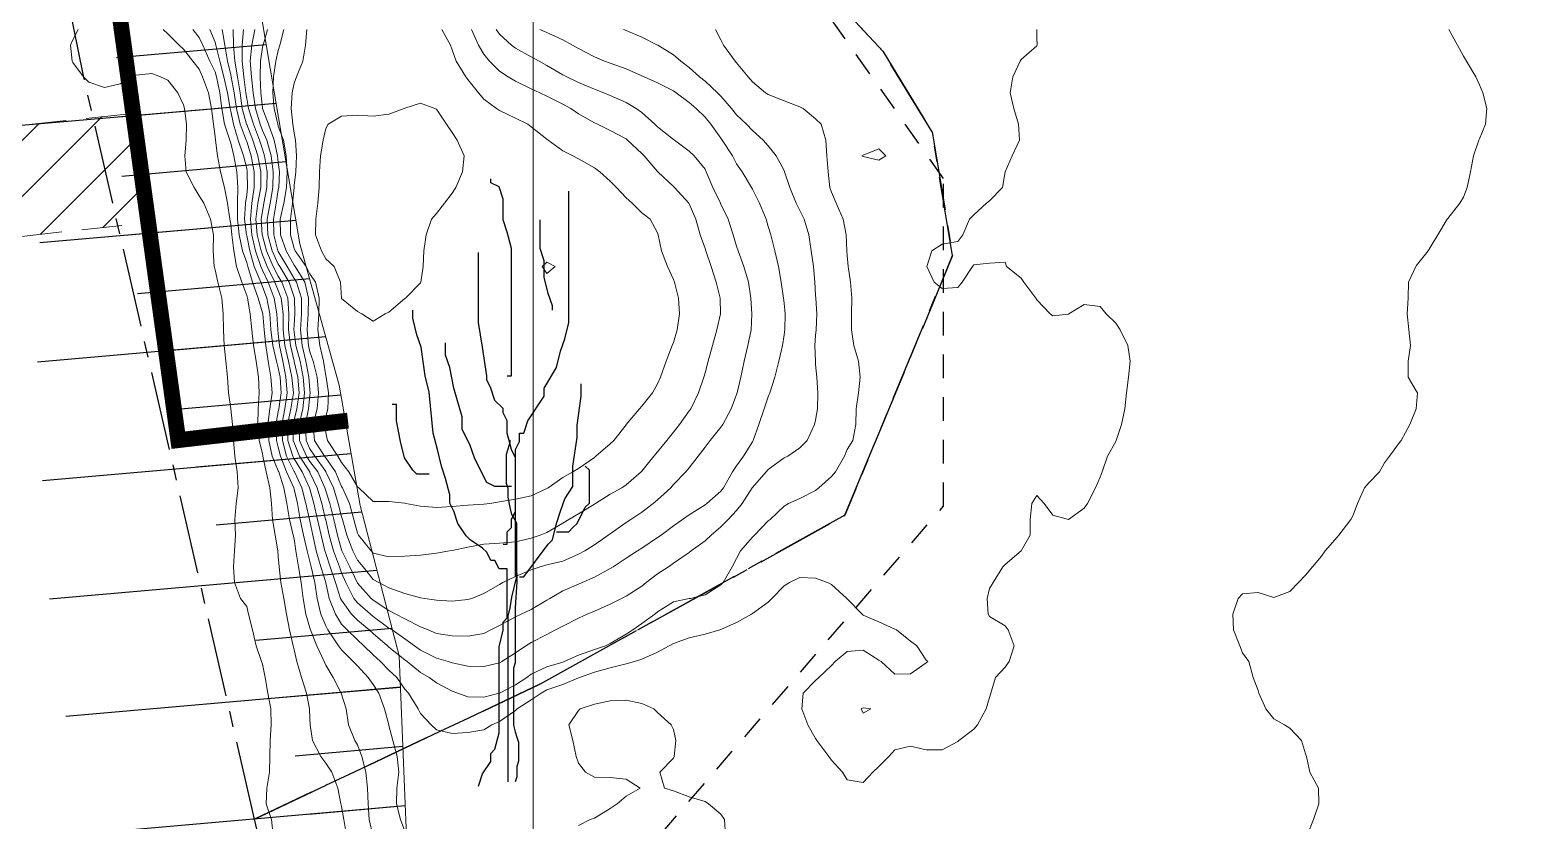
# Model space of a CAD drawing. Header units: centimetres. Extents: x 0 to 642158, y -847 to 649707.
# Drawn here: x 617150.9 to 617198.47, y 621018.21 to 621043.23 of the extents above; entities that cross this region are included whole.
import ezdxf

# ---------------------------------------------------------------- set-up
doc = ezdxf.new("R2010")
doc.units = ezdxf.units.CM
doc.header["$MEASUREMENT"] = 0
for name, pattern in [('CACHE', [9.525, 6.35, -3.175]), ('CENTERX2', [4, 2.5, -0.5, 0.5, -0.5]), ('JIS_02_0.7', [1.35, 0.75, -0.6])]:
    doc.linetypes.add(name, pattern=pattern)
for name, color, linetype, lineweight in [('MEV_environnement_V', 7, 'Continuous', 20), ('MEV_grille', 254, 'Continuous', 9), ('MEV_schema paysager_V', 7, 'Continuous', 20), ('MEV_vegetal_V', 7, 'Continuous', 25), ('WAL_parcellaire agricole', 7, 'JIS_02_0.7', 25), ('WAL_topographie 0.5', 253, 'Continuous', 20)]:
    doc.layers.add(name, color=color, linetype=linetype, lineweight=lineweight)
doc.layers.add('MEV_schema paysager_Ha', color=7, linetype='Continuous', lineweight=25, transparency=0.13)
doc.layers.add('SPW_parcellaire cadastral', color=7, linetype='CENTERX2', lineweight=25, true_color=0xff0542)
picture_1 = doc.add_image_def('image2.png', size_in_pixel=(6614, 11023))

# ---------------------------------------------------------------- blocks, each defined once
blk = doc.blocks.new('legende vegetal')
at = {"layer": 'MEV_vegetal_V'}
for points in [[(617165.894, 621032.101), (617166.024, 621032.101), (617166.024, 621036.127), (617165.894, 621036.646), (617165.764, 621037.036), (617165.764, 621037.686), (617165.634, 621038.075), (617165.374, 621038.205), (617165.374, 621038.335)], [(617165.764, 621026.776), (617165.894, 621026.776), (617165.894, 621027.165), (617166.024, 621027.295), (617166.024, 621027.555), (617166.154, 621027.815), (617166.154, 621029.763), (617166.284, 621030.022), (617166.284, 621030.282), (617166.414, 621030.282), (617166.544, 621030.672), (617167.063, 621031.451), (617167.063, 621031.711), (617167.453, 621032.36), (617167.583, 621032.88), (617167.713, 621033.27), (617167.843, 621033.789), (617167.843, 621037.945)], [(617167.323, 621034.179), (617167.323, 621034.308), (617167.193, 621034.698), (617167.063, 621035.218), (617167.063, 621035.738), (617166.934, 621036.127), (617166.934, 621037.036)], [(617166.154, 621025.736), (617166.154, 621029.503), (617166.024, 621029.763), (617165.894, 621030.282), (617165.894, 621030.672), (617165.764, 621030.932), (617165.764, 621031.062), (617165.504, 621031.321), (617165.374, 621031.711), (617165.244, 621031.971), (617165.244, 621032.101), (617165.115, 621033.01), (617164.985, 621033.789), (617164.985, 621035.997)], [(617164.985, 621019.112), (617165.115, 621019.502), (617165.374, 621019.892), (617165.374, 621020.152), (617165.504, 621020.281), (617165.634, 621020.801), (617165.634, 621023.528), (617165.764, 621024.048), (617165.764, 621024.308), (617165.894, 621024.438), (617165.894, 621025.996), (617165.634, 621025.996), (617165.504, 621026.256), (617165.374, 621026.256), (617165.244, 621026.516), (617165.115, 621026.646), (617164.725, 621026.905), (617164.595, 621027.035), (617164.335, 621027.425), (617164.205, 621027.815), (617164.075, 621028.074), (617164.075, 621028.334), (617163.945, 621028.853), (617163.815, 621029.243), (617163.685, 621029.763), (617163.555, 621030.282), (617163.425, 621031.581), (617163.295, 621032.101), (617163.166, 621033.01), (617163.035, 621033.4), (617162.906, 621033.919), (617162.906, 621034.179)], [(617166.024, 621028.594), (617165.504, 621028.594), (617165.244, 621028.724), (617165.115, 621028.983), (617164.854, 621029.503), (617164.725, 621029.893), (617164.465, 621030.412), (617164.465, 621030.802), (617164.205, 621031.711), (617164.075, 621032.36), (617163.945, 621032.75), (617163.945, 621033.14)], [(617166.284, 621025.736), (617166.414, 621025.736), (617167.193, 621026.776), (617167.323, 621026.905), (617167.453, 621027.425), (617167.583, 621027.815), (617167.713, 621028.204), (617167.973, 621028.594), (617167.973, 621029.243), (617168.103, 621030.152), (617168.103, 621030.542), (617168.233, 621031.451), (617168.233, 621031.841)], [(617163.425, 621028.983), (617163.035, 621028.983), (617162.906, 621029.114), (617162.646, 621029.503), (617162.516, 621030.022), (617162.386, 621030.672), (617162.386, 621031.191), (617162.256, 621031.191)], [(617165.928, 621019.248), (617165.928, 621024.489), (617165.982, 621024.762), (617166.037, 621025.09), (617166.201, 621025.745), (617166.201, 621027.437), (617166.037, 621027.71), (617165.982, 621027.929), (617165.928, 621028.257), (617165.928, 621028.529), (617165.873, 621028.693), (617165.873, 621029.621), (617165.928, 621029.785), (617165.982, 621030.003), (617165.982, 621030.058)], [(617167.453, 621027.165), (617167.843, 621027.165), (617167.973, 621027.295), (617168.103, 621027.425), (617168.363, 621027.945), (617168.492, 621028.074), (617168.492, 621029.114), (617168.363, 621029.243)], [(617166.201, 621025.854), (617166.201, 621025.581), (617166.147, 621024.762), (617166.147, 621023.015), (617166.092, 621022.851), (617166.092, 621021.049), (617166.147, 621020.831), (617166.201, 621020.667), (617166.255, 621020.504), (617166.255, 621019.903), (617166.201, 621019.739), (617166.201, 621019.411), (617166.147, 621019.248)]]:
    blk.add_lwpolyline(points, dxfattribs=at)
blk = doc.blocks.new('*U112')
at = {"layer": 'MEV_grille', "transparency": 33554687}
blk.add_lwpolyline([(0, 1825.476), (0, -1825.476)], dxfattribs=at)
blk = doc.blocks.new('*U113')
at = {"layer": 'MEV_grille', "color": 0, "linetype": 'ByBlock', "lineweight": -2, "transparency": 16777216}
blk.add_blockref('*U112', (1800, 0), dxfattribs=at)

msp = doc.modelspace()

# ---------------------------------------------------------------- hatches: boundary and pattern name
at = {"layer": 'MEV_schema paysager_Ha', "transparency": 33554687}
h = msp.add_hatch(dxfattribs=at)
h.set_pattern_fill('ANSI31', color=60, scale=30, angle=320)
h.paths.add_polyline_path([(617169.617, 620973.194), (617165.143, 620997.552), (617163.049, 621011.729), (617162.573, 621023.432), (617161.336, 621028.189), (617160.67, 621031.995), (617159.432, 621036.467), (617156.475, 621053.969), (617156.906, 621060.001), (617157.984, 621066.14), (617158.414, 621069.802), (617158.199, 621075.295), (617157.014, 621080.142), (617155.505, 621084.988), (617154.751, 621088.973), (617151.842, 621094.789), (617149.148, 621099.205), (617146.994, 621101.252), (617145.377, 621102.544), (617143.546, 621103.621), (617141.391, 621107.391), (617140.307, 621121.334), (617138.581, 621134.515), (617137.596, 621148.681), (617137.947, 621158.301), (617138.342, 621166.601), (617137.255, 621176.482), (617136.069, 621187.153), (617134.618, 621206.801), (617133.841, 621215.056), (617132.235, 621238.569), (617131.105, 621276.162), (617130.662, 621320.72), (617129.383, 621365.826), (617128.171, 621391.821), (617126.408, 621441.701), (617124.527, 621449.888), (617124.527, 621453.399), (617124.884, 621455.482), (617126.075, 621456.85), (617127.265, 621458.873), (617127.265, 621461.254), (617125.649, 621473.672), (617125.524, 621482.896), (617125.025, 621497.979), (617124.776, 621519.544), (617124.92, 621540.094), (617125.983, 621565.584), (617126.337, 621580.453), (617126.163, 621598.374), (617127.186, 621608.874), (617130.532, 621615.192), (617131.834, 621617.887), (617134.298, 621627.22), (617135.042, 621631.96), (617135.135, 621640.047), (617136.158, 621649.713), (617136.911, 621670.5), (617129.26, 621649.205), (617124.61, 621628.36), (617120.259, 621606.016), (617117.259, 621583.371), (617115.237, 621541.083), (617114.562, 621520.401), (617115.536, 621487.717), (617112.094, 621474.528), (617111.291, 621462.83), (617115.078, 621434.173), (617114.685, 621412.686), (617116.517, 621383.817), (617118.213, 621359.713), (617121.633, 621297.519), (617122.293, 621280.379), (617124.809, 621252.783), (617126.661, 621222.595), (617125.403, 621211.007), (617126.795, 621190.875), (617128.52, 621169.158), (617130.485, 621161.793), (617131.444, 621155.186), (617130.649, 621150.827), (617132.125, 621142.753), (617132.79, 621125.456), (617134.954, 621111.319), (617137.702, 621098.468), (617139.749, 621087.381), (617141.795, 621083.246), (617143.417, 621082.42), (617144.557, 621081.575), (617145.493, 621080.194), (617145.463, 621077.083), (617144.023, 621074.463), (617144.278, 621071.03), (617145.295, 621066.579), (617147.455, 621053.531), (617147.76, 621048.137), (617148.575, 621044.067), (617151.222, 621037.452), (617151.12, 621031.956), (617151.633, 621023.148), (617154.427, 621011.658), (617158.897, 620988.919), (617162.537, 620970.568), (617168.729, 620939.186), (617182.921, 620879.156), (617188.263, 620855.446), (617193.71, 620854.003), (617187.498, 620892.108), (617176.811, 620939.879)])
h = msp.add_hatch(dxfattribs=at)
h.set_pattern_fill('ANSI31', color=60, scale=15, angle=320)
h.paths.add_polyline_path([(617169.617, 620973.194), (617165.143, 620997.552), (617163.049, 621011.729), (617162.573, 621023.432), (617161.336, 621028.189), (617160.67, 621031.995), (617159.432, 621036.467), (617156.475, 621053.969), (617156.906, 621060.001), (617157.984, 621066.14), (617158.414, 621069.802), (617158.199, 621075.295), (617157.014, 621080.142), (617155.505, 621084.988), (617154.751, 621088.973), (617151.842, 621094.789), (617149.148, 621099.205), (617146.994, 621101.252), (617145.377, 621102.544), (617143.546, 621103.621), (617141.391, 621107.391), (617140.307, 621121.334), (617138.581, 621134.515), (617137.596, 621148.681), (617137.947, 621158.301), (617138.342, 621166.601), (617137.255, 621176.482), (617136.069, 621187.153), (617134.618, 621206.801), (617133.841, 621215.056), (617132.235, 621238.569), (617131.105, 621276.162), (617130.662, 621320.72), (617129.383, 621365.826), (617128.171, 621391.821), (617126.408, 621441.701), (617124.527, 621449.888), (617124.527, 621453.399), (617124.884, 621455.482), (617126.075, 621456.85), (617127.265, 621458.873), (617127.265, 621461.254), (617125.649, 621473.672), (617125.524, 621482.896), (617125.025, 621497.979), (617124.776, 621519.544), (617124.92, 621540.094), (617125.983, 621565.584), (617126.337, 621580.453), (617126.163, 621598.374), (617127.186, 621608.874), (617130.532, 621615.192), (617131.834, 621617.887), (617134.298, 621627.22), (617135.042, 621631.96), (617135.135, 621640.047), (617136.158, 621649.713), (617136.911, 621670.5), (617132.957, 621648.368), (617129.989, 621627.895), (617123.162, 621605.493), (617122.123, 621583.834), (617121.418, 621540.656), (617120.578, 621519.454), (617120.8, 621487.646), (617120.576, 621474.663), (617119.681, 621463.134), (617121.439, 621434.424), (617121.208, 621413.2), (617123.756, 621383.971), (617124.633, 621359.105), (617126.907, 621297.599), (617127.217, 621280.099), (617128.476, 621252.652), (617130.286, 621222.294), (617130.788, 621212.114), (617133.595, 621189.8), (617133.864, 621168.997), (617134.545, 621163.04), (617136.407, 621155.367), (617136.033, 621153.22), (617137.061, 621150.231), (617136.705, 621143.134), (617138.509, 621125.82), (617138.985, 621114.157), (617141.16, 621102.299), (617147.01, 621090.064), (617151.616, 621087.22), (617153.107, 621084.646), (617154.311, 621082.965), (617155.38, 621081.272), (617156.272, 621077.352), (617156.539, 621073.164), (617152.956, 621057.576), (617153.92, 621035.982), (617159.694, 621019.068), (617160.419, 620997.657), (617177.679, 620920.157), (617193.56, 620854.923), (617187.498, 620892.108)])
h = msp.add_hatch(dxfattribs=at)
h.set_pattern_fill('ANSI31', color=256, scale=10)
h.paths.add_polyline_path([(617122.238, 621033.558), (617154.862, 621037.17), (617153.933, 621040.575), (617121.825, 621037.067)])

# ---------------------------------------------------------------- linework, layer by layer
at = {"layer": 'MEV_environnement_V', "const_width": 0.5}
msp.add_lwpolyline([(617157.443, 621045.529), (617153.52, 621045.219), (617155.585, 621030.256), (617160.953, 621030.875)], dxfattribs=at)
at = {"layer": 'MEV_schema paysager_V', "color": 7, "true_color": 0xffffff}
msp.add_lwpolyline([(617169.617, 620973.194), (617165.143, 620997.552), (617163.049, 621011.729), (617162.573, 621023.432), (617161.336, 621028.189), (617160.67, 621031.995), (617159.432, 621036.467), (617156.475, 621053.969), (617156.906, 621060.001), (617157.984, 621066.14), (617158.414, 621069.802), (617158.199, 621075.295), (617157.014, 621080.142), (617155.505, 621084.988), (617154.751, 621088.973), (617151.842, 621094.789), (617149.148, 621099.205), (617146.994, 621101.252), (617145.377, 621102.544), (617143.546, 621103.621), (617141.391, 621107.391), (617140.307, 621121.334), (617138.581, 621134.515)], dxfattribs=at)
at = {"layer": 'MEV_schema paysager_V', "linetype": 'CACHE', "ltscale": 0.2}
msp.add_lwpolyline([(617122.238, 621033.558), (617154.862, 621037.17), (617153.933, 621040.575), (617121.825, 621037.067)], close=True, dxfattribs=at)
at = {"layer": 'SPW_parcellaire cadastral'}
for points in [[(617167.025, 621022.532), (617157.998, 621018.267), (617152.584, 621041.787), (617140.914, 621099.632), (617134.675, 621146.597), (617140.291, 621148.374), (617148.682, 621109.262), (617156.839, 621097.39), (617160.38, 621076.829), (617162.686, 621066.403), (617166.894, 621049.214), (617169.567, 621047.434), (617170.605, 621047.194), (617175.726, 621044.879), (617177.873, 621042.565), (617179.433, 621040.006), (617180.083, 621036.101), (617176.672, 621027.88), (617167.025, 621022.532)], [(617241.275, 621070.317), (617280.13, 620882.72), (617280.432, 620881.446), (617281.442, 620877.166), (617193.589, 620834.551), (617195.609, 620842.354), (617187.498, 620892.108), (617169.495, 620968.06), (617157.998, 621018.267), (617167.025, 621022.532), (617176.672, 621027.88), (617180.083, 621036.101), (617179.433, 621040.006), (617177.873, 621042.565), (617175.726, 621044.879), (617170.605, 621047.194), (617169.567, 621047.434), (617241.275, 621070.317)]]:
    msp.add_lwpolyline(points, dxfattribs=at)
at = {"layer": 'WAL_parcellaire agricole'}
msp.add_lwpolyline([(617162.989, 621080), (617224.114, 621083.582), (617235.553, 621081.796), (617243.404, 621078.126), (617246.13, 621076.604), (617241.847, 621073.918), (617239.848, 621067.418), (617278.187, 620880.011), (617223.873, 620853.918), (617197.875, 620841.915), (617191.536, 620886.581), (617200.368, 620901.915), (617203.699, 620913.915), (617198.198, 620922.414), (617191.865, 620924.08), (617188.697, 620939.413), (617176.811, 620939.879), (617163.873, 621009.697), (617170.861, 621017.803), (617179.796, 621028.171), (617179.795, 621038.537), (617166.85, 621056.909), (617162.989, 621080)], dxfattribs=at)
at = {"layer": 'WAL_topographie 0.5'}
for points in [[(617158.588, 621017.75), (617158.536, 621018.25), (617158.364, 621018.75), (617158.388, 621019.25), (617158.473, 621019.75), (617158.486, 621020.25), (617158.493, 621020.75), (617158.528, 621021.25), (617158.513, 621021.75), (617158.422, 621022.25), (617158.33, 621022.75), (617158.25, 621023.17), (617158.215, 621023.25), (617158.049, 621023.75), (617157.937, 621024.25), (617157.809, 621024.75), (617157.75, 621024.994), (617157.558, 621025.25), (617157.364, 621025.75), (617157.331, 621026.25), (617157.363, 621026.75), (617157.392, 621027.25), (617157.379, 621027.75), (617157.42, 621028.25), (617157.481, 621028.75), (617157.447, 621029.25), (617157.371, 621029.75), (617157.328, 621030.25), (617157.3, 621030.75), (617157.25, 621031.25), (617157.25, 621031.25), (617157.177, 621031.75), (617157.145, 621032.25), (617157.094, 621032.75), (617157.038, 621033.25), (617157.018, 621033.75), (617157.006, 621034.25), (617156.96, 621034.75), (617156.835, 621035.25), (617156.75, 621035.647), (617156.717, 621035.75), (617156.693, 621036.25), (617156.701, 621036.75), (617156.603, 621037.25), (617156.388, 621037.75), (617156.25, 621037.989), (617156.083, 621038.25), (617155.839, 621038.75), (617155.787, 621039.25), (617155.834, 621039.75), (617155.846, 621040.25), (617155.785, 621040.75), (617155.75, 621040.869), (617155.572, 621041.25), (617155.25, 621041.642), (617155.024, 621041.75), (617154.75, 621041.853), (617154.25, 621041.8), (617154.113, 621041.75), (617153.75, 621041.532), (617153.25, 621041.41), (617152.75, 621041.583), (617152.586, 621041.75), (617152.25, 621042.205), (617152.226, 621042.25), (617152.175, 621042.75), (617152.25, 621042.92), (617152.415, 621043.25)], [(617160.911, 621017.75), (617160.818, 621018.25), (617160.75, 621018.668), (617160.732, 621018.75), (617160.637, 621019.25), (617160.444, 621019.75), (617160.25, 621020.032), (617160.092, 621020.25), (617159.83, 621020.75), (617159.759, 621021.25), (617159.75, 621021.444), (617159.736, 621021.75), (617159.636, 621022.25), (617159.479, 621022.75), (617159.336, 621023.25), (617159.25, 621023.623), (617159.22, 621023.75), (617159.101, 621024.25), (617159.009, 621024.75), (617158.921, 621025.25), (617158.831, 621025.75), (617158.774, 621026.25), (617158.75, 621026.579), (617158.732, 621026.75), (617158.654, 621027.25), (617158.57, 621027.75), (617158.531, 621028.25), (617158.48, 621028.75), (617158.366, 621029.25), (617158.261, 621029.75), (617158.25, 621029.834), (617158.144, 621030.25), (617158.098, 621030.75), (617158.11, 621031.25), (617158.145, 621031.75), (617158.121, 621032.25), (617158.046, 621032.75), (617157.966, 621033.25), (617157.909, 621033.75), (617157.854, 621034.25), (617157.772, 621034.75), (617157.75, 621034.836), (617157.593, 621035.25), (617157.431, 621035.75), (617157.339, 621036.25), (617157.28, 621036.75), (617157.25, 621037.091), (617157.219, 621037.25), (617157.146, 621037.75), (617157.045, 621038.25), (617156.925, 621038.75), (617156.83, 621039.25), (617156.761, 621039.75), (617156.75, 621039.866), (617156.695, 621040.25), (617156.634, 621040.75), (617156.536, 621041.25), (617156.355, 621041.75), (617156.25, 621041.996), (617156.046, 621042.25), (617155.75, 621042.625), (617155.61, 621042.75), (617155.25, 621043.111), (617155.107, 621043.25)], [(617161.738, 621017.75), (617161.624, 621018.25), (617161.587, 621018.75), (617161.573, 621019.25), (617161.523, 621019.75), (617161.393, 621020.25), (617161.25, 621020.614), (617161.171, 621020.75), (617160.97, 621021.25), (617160.894, 621021.75), (617160.75, 621022.218), (617160.742, 621022.25), (617160.488, 621022.75), (617160.25, 621023.138), (617160.198, 621023.25), (617159.964, 621023.75), (617159.772, 621024.25), (617159.75, 621024.322), (617159.615, 621024.75), (617159.533, 621025.25), (617159.469, 621025.75), (617159.383, 621026.25), (617159.306, 621026.75), (617159.25, 621027.133), (617159.224, 621027.25), (617159.103, 621027.75), (617159.018, 621028.25), (617158.92, 621028.75), (617158.764, 621029.25), (617158.75, 621029.289), (617158.554, 621029.75), (617158.446, 621030.25), (617158.423, 621030.75), (617158.479, 621031.25), (617158.552, 621031.75), (617158.516, 621032.25), (617158.428, 621032.75), (617158.351, 621033.25), (617158.302, 621033.75), (617158.258, 621034.25), (617158.25, 621034.289), (617158.113, 621034.75), (617157.933, 621035.25), (617157.781, 621035.75), (617157.75, 621035.872), (617157.621, 621036.25), (617157.512, 621036.75), (617157.458, 621037.25), (617157.456, 621037.75), (617157.47, 621038.25), (617157.438, 621038.75), (617157.347, 621039.25), (617157.25, 621039.65), (617157.214, 621039.75), (617157.051, 621040.25), (617156.965, 621040.75), (617156.899, 621041.25), (617156.794, 621041.75), (617156.75, 621041.911), (617156.582, 621042.25), (617156.36, 621042.75), (617156.25, 621042.991), (617156.05, 621043.25)], [(617162.75, 621017.884), (617162.616, 621018.25), (617162.493, 621018.75), (617162.503, 621019.25), (617162.558, 621019.75), (617162.512, 621020.25), (617162.374, 621020.75), (617162.25, 621021.226), (617162.245, 621021.25), (617162.113, 621021.75), (617161.927, 621022.25), (617161.75, 621022.53), (617161.597, 621022.75), (617161.25, 621023.111), (617161.121, 621023.25), (617160.75, 621023.62), (617160.654, 621023.75), (617160.318, 621024.25), (617160.25, 621024.377), (617160.093, 621024.75), (617159.98, 621025.25), (617159.9, 621025.75), (617159.788, 621026.25), (617159.75, 621026.412), (617159.658, 621026.75), (617159.549, 621027.25), (617159.446, 621027.75), (617159.355, 621028.25), (617159.25, 621028.703), (617159.237, 621028.75), (617159.013, 621029.25), (617158.815, 621029.75), (617158.75, 621030.032), (617158.688, 621030.25), (617158.666, 621030.75), (617158.75, 621031.155), (617158.765, 621031.25), (617158.836, 621031.75), (617158.803, 621032.25), (617158.75, 621032.541), (617158.697, 621032.75), (617158.579, 621033.25), (617158.516, 621033.75), (617158.482, 621034.25), (617158.389, 621034.75), (617158.25, 621035.122), (617158.196, 621035.25), (617157.99, 621035.75), (617157.847, 621036.25), (617157.75, 621036.729), (617157.744, 621036.75), (617157.68, 621037.25), (617157.712, 621037.75), (617157.75, 621038.022), (617157.776, 621038.25), (617157.768, 621038.75), (617157.75, 621038.853), (617157.652, 621039.25), (617157.482, 621039.75), (617157.331, 621040.25), (617157.25, 621040.667), (617157.229, 621040.75), (617157.141, 621041.25), (617157.03, 621041.75), (617156.898, 621042.25), (617156.774, 621042.75), (617156.75, 621042.843), (617156.58, 621043.25)], [(617177.554, 621019.75), (617177.25, 621019.425), (617176.75, 621019.509), (617176.6, 621019.75), (617176.25, 621020.134), (617176.171, 621020.25), (617175.788, 621020.75), (617175.75, 621020.819), (617175.5, 621021.25), (617175.314, 621021.75), (617175.353, 621022.25), (617175.75, 621022.653), (617175.847, 621022.75), (617176.25, 621023.122), (617176.366, 621023.25), (617176.75, 621023.57), (617177.25, 621023.615), (617177.75, 621023.291), (617177.818, 621023.25), (617178.25, 621022.854), (617178.75, 621022.861), (617179.25, 621023.215), (617179.302, 621023.25), (617179.25, 621023.297), (617178.954, 621023.75), (617178.75, 621023.895), (617178.305, 621024.25), (617178.25, 621024.275), (617177.75, 621024.512), (617177.25, 621024.721), (617177.217, 621024.75), (617176.75, 621025.233), (617176.74, 621025.25), (617176.25, 621025.69), (617176.123, 621025.75), (617175.75, 621025.893), (617175.25, 621025.908), (617174.923, 621025.75), (617174.75, 621025.65), (617174.365, 621025.25), (617174.25, 621025.131), (617173.75, 621024.771), (617173.719, 621024.75), (617173.25, 621024.485), (617172.75, 621024.262), (617172.713, 621024.25), (617172.25, 621024.122), (617171.75, 621023.999), (617171.25, 621023.818), (617171.12, 621023.75), (617170.75, 621023.549), (617170.25, 621023.325), (617170.018, 621023.25), (617169.75, 621023.176), (617169.25, 621023.048), (617168.75, 621022.917), (617168.28, 621022.75), (617168.25, 621022.737), (617167.75, 621022.529), (617167.25, 621022.351), (617167.061, 621022.25), (617166.75, 621022.042), (617166.304, 621021.75), (617166.25, 621021.704), (617165.75, 621021.35), (617165.508, 621021.25), (617165.25, 621021.092), (617164.75, 621021.004), (617164.25, 621020.977), (617163.75, 621021.094), (617163.583, 621021.25), (617163.25, 621021.603), (617163.172, 621021.75), (617162.867, 621022.25), (617162.75, 621022.381), (617162.494, 621022.75), (617162.25, 621022.982), (617161.986, 621023.25), (617161.75, 621023.461), (617161.45, 621023.75), (617161.25, 621023.934), (617160.93, 621024.25), (617160.75, 621024.437), (617160.554, 621024.75), (617160.362, 621025.25), (617160.25, 621025.74), (617160.248, 621025.75), (617160.095, 621026.25), (617159.952, 621026.75), (617159.844, 621027.25), (617159.75, 621027.689), (617159.736, 621027.75), (617159.622, 621028.25), (617159.49, 621028.75), (617159.262, 621029.25), (617159.25, 621029.269), (617159.012, 621029.75), (617158.878, 621030.25), (617158.865, 621030.75), (617158.956, 621031.25), (617159.032, 621031.75), (617158.992, 621032.25), (617158.893, 621032.75), (617158.792, 621033.25), (617158.75, 621033.618), (617158.731, 621033.75), (617158.706, 621034.25), (617158.622, 621034.75), (617158.424, 621035.25), (617158.25, 621035.633), (617158.199, 621035.75), (617158.024, 621036.25), (617157.911, 621036.75), (617157.868, 621037.25), (617157.913, 621037.75), (617157.985, 621038.25), (617157.983, 621038.75), (617157.894, 621039.25), (617157.75, 621039.708), (617157.734, 621039.75), (617157.539, 621040.25), (617157.422, 621040.75), (617157.352, 621041.25), (617157.263, 621041.75), (617157.25, 621041.815), (617157.141, 621042.25), (617157.055, 621042.75), (617156.974, 621043.25)], [(617165.732, 621022.25), (617165.25, 621022.125), (617164.75, 621022.134), (617164.428, 621022.25), (617164.25, 621022.313), (617163.75, 621022.579), (617163.522, 621022.75), (617163.25, 621022.901), (617162.822, 621023.25), (617162.75, 621023.304), (617162.25, 621023.711), (617162.207, 621023.75), (617161.75, 621024.137), (617161.628, 621024.25), (617161.25, 621024.564), (617161.069, 621024.75), (617160.75, 621025.191), (617160.722, 621025.25), (617160.558, 621025.75), (617160.393, 621026.25), (617160.25, 621026.67), (617160.224, 621026.75), (617160.102, 621027.25), (617159.992, 621027.75), (617159.877, 621028.25), (617159.75, 621028.718), (617159.741, 621028.75), (617159.502, 621029.25), (617159.25, 621029.666), (617159.208, 621029.75), (617159.051, 621030.25), (617159.04, 621030.75), (617159.146, 621031.25), (617159.229, 621031.75), (617159.181, 621032.25), (617159.071, 621032.75), (617158.961, 621033.25), (617158.904, 621033.75), (617158.899, 621034.25), (617158.844, 621034.75), (617158.75, 621034.99), (617158.643, 621035.25), (617158.397, 621035.75), (617158.25, 621036.118), (617158.202, 621036.25), (617158.076, 621036.75), (617158.04, 621037.25), (617158.104, 621037.75), (617158.195, 621038.25), (617158.198, 621038.75), (617158.106, 621039.25), (617157.947, 621039.75), (617157.75, 621040.243), (617157.747, 621040.25), (617157.609, 621040.75), (617157.538, 621041.25), (617157.462, 621041.75), (617157.376, 621042.25), (617157.332, 621042.75), (617157.324, 621043.25)], [(617165.82, 621023.25), (617165.75, 621023.213), (617165.25, 621023.097), (617164.75, 621023.107), (617164.25, 621023.21), (617164.128, 621023.25), (617163.75, 621023.358), (617163.25, 621023.606), (617163.056, 621023.75), (617162.75, 621023.966), (617162.352, 621024.25), (617162.25, 621024.31), (617161.75, 621024.676), (617161.663, 621024.75), (617161.25, 621025.106), (617161.136, 621025.25), (617160.886, 621025.75), (617160.75, 621026.06), (617160.682, 621026.25), (617160.493, 621026.75), (617160.361, 621027.25), (617160.25, 621027.732), (617160.246, 621027.75), (617160.122, 621028.25), (617159.983, 621028.75), (617159.75, 621029.235), (617159.743, 621029.25), (617159.424, 621029.75), (617159.25, 621030.17), (617159.224, 621030.25), (617159.216, 621030.75), (617159.25, 621030.901), (617159.334, 621031.25), (617159.407, 621031.75), (617159.363, 621032.25), (617159.25, 621032.744), (617159.249, 621032.75), (617159.13, 621033.25), (617159.074, 621033.75), (617159.084, 621034.25), (617159.052, 621034.75), (617158.866, 621035.25), (617158.75, 621035.442), (617158.591, 621035.75), (617158.381, 621036.25), (617158.25, 621036.716), (617158.241, 621036.75), (617158.212, 621037.25), (617158.25, 621037.493), (617158.296, 621037.75), (617158.388, 621038.25), (617158.395, 621038.75), (617158.317, 621039.25), (617158.25, 621039.461), (617158.157, 621039.75), (617157.96, 621040.25), (617157.805, 621040.75), (617157.75, 621041.069), (617157.724, 621041.25), (617157.661, 621041.75), (617157.603, 621042.25), (617157.602, 621042.75), (617157.653, 621043.25)], [(617165.475, 621024.25), (617165.25, 621024.142), (617164.75, 621024.056), (617164.25, 621024.064), (617163.75, 621024.14), (617163.495, 621024.25), (617163.25, 621024.351), (617162.75, 621024.601), (617162.467, 621024.75), (617162.25, 621024.865), (617161.75, 621025.192), (617161.683, 621025.25), (617161.25, 621025.734), (617161.242, 621025.75), (617161.012, 621026.25), (617160.763, 621026.75), (617160.75, 621026.786), (617160.62, 621027.25), (617160.509, 621027.75), (617160.377, 621028.25), (617160.25, 621028.657), (617160.224, 621028.75), (617159.999, 621029.25), (617159.75, 621029.585), (617159.644, 621029.75), (617159.423, 621030.25), (617159.409, 621030.75), (617159.521, 621031.25), (617159.582, 621031.75), (617159.541, 621032.25), (617159.436, 621032.75), (617159.308, 621033.25), (617159.25, 621033.687), (617159.243, 621033.75), (617159.25, 621033.894), (617159.272, 621034.25), (617159.261, 621034.75), (617159.25, 621034.784), (617159.093, 621035.25), (617158.793, 621035.75), (617158.75, 621035.822), (617158.56, 621036.25), (617158.423, 621036.75), (617158.401, 621037.25), (617158.489, 621037.75), (617158.575, 621038.25), (617158.586, 621038.75), (617158.523, 621039.25), (617158.382, 621039.75), (617158.25, 621040.052), (617158.172, 621040.25), (617158.028, 621040.75), (617157.957, 621041.25), (617157.901, 621041.75), (617157.862, 621042.25), (617157.909, 621042.75), (617158.006, 621043.25)], [(617164.869, 621025.25), (617164.75, 621025.21), (617164.25, 621025.163), (617163.75, 621025.197), (617163.388, 621025.25), (617163.25, 621025.272), (617162.75, 621025.405), (617162.25, 621025.579), (617161.934, 621025.75), (617161.75, 621025.844), (617161.439, 621026.25), (617161.25, 621026.46), (617161.106, 621026.75), (617160.921, 621027.25), (617160.78, 621027.75), (617160.75, 621027.836), (617160.644, 621028.25), (617160.493, 621028.75), (617160.258, 621029.25), (617160.25, 621029.261), (617159.909, 621029.75), (617159.75, 621029.982), (617159.627, 621030.25), (617159.608, 621030.75), (617159.707, 621031.25), (617159.75, 621031.674), (617159.761, 621031.75), (617159.75, 621031.844), (617159.718, 621032.25), (617159.623, 621032.75), (617159.507, 621033.25), (617159.451, 621033.75), (617159.485, 621034.25), (617159.485, 621034.75), (617159.33, 621035.25), (617159.25, 621035.375), (617159.031, 621035.75), (617158.75, 621036.225), (617158.739, 621036.25), (617158.606, 621036.75), (617158.594, 621037.25), (617158.683, 621037.75), (617158.75, 621038.171), (617158.766, 621038.25), (617158.784, 621038.75), (617158.75, 621039.039), (617158.729, 621039.25), (617158.62, 621039.75), (617158.437, 621040.25), (617158.253, 621040.75), (617158.25, 621040.766), (617158.197, 621041.25), (617158.174, 621041.75), (617158.183, 621042.25), (617158.25, 621042.685), (617158.266, 621042.75), (617158.406, 621043.25)], [(617164.165, 621026.75), (617163.75, 621026.682), (617163.25, 621026.617), (617162.75, 621026.581), (617162.25, 621026.565), (617161.75, 621026.683), (617161.692, 621026.75), (617161.288, 621027.25), (617161.25, 621027.312), (617161.144, 621027.75), (617160.999, 621028.25), (617160.778, 621028.75), (617160.75, 621028.793), (617160.562, 621029.25), (617160.25, 621029.697), (617160.213, 621029.75), (617159.899, 621030.25), (617159.855, 621030.75), (617159.976, 621031.25), (617160.019, 621031.75), (617159.978, 621032.25), (617159.855, 621032.75), (617159.75, 621033.05), (617159.707, 621033.25), (617159.661, 621033.75), (617159.698, 621034.25), (617159.709, 621034.75), (617159.59, 621035.25), (617159.279, 621035.75), (617159.25, 621035.79), (617159, 621036.25), (617158.816, 621036.75), (617158.813, 621037.25), (617158.927, 621037.75), (617159.006, 621038.25), (617159.028, 621038.75), (617159.003, 621039.25), (617158.913, 621039.75), (617158.75, 621040.189), (617158.732, 621040.25), (617158.615, 621040.75), (617158.575, 621041.25), (617158.595, 621041.75), (617158.674, 621042.25), (617158.75, 621042.587), (617158.799, 621042.75), (617158.921, 621043.25)], [(617165.44, 621028.25), (617165.25, 621028.23), (617164.75, 621028.204), (617164.25, 621028.16), (617163.75, 621028.126), (617163.25, 621028.171), (617162.783, 621028.25), (617162.75, 621028.259), (617162.25, 621028.318), (617161.75, 621028.319), (617161.296, 621028.75), (617161.25, 621028.774), (617160.985, 621029.25), (617160.75, 621029.547), (617160.635, 621029.75), (617160.302, 621030.25), (617160.25, 621030.486), (617160.225, 621030.75), (617160.25, 621031.002), (617160.311, 621031.25), (617160.333, 621031.75), (617160.266, 621032.25), (617160.25, 621032.292), (617160.184, 621032.75), (617160.065, 621033.25), (617159.998, 621033.75), (617160.032, 621034.25), (617160.039, 621034.75), (617159.924, 621035.25), (617159.75, 621035.522), (617159.635, 621035.75), (617159.286, 621036.25), (617159.25, 621036.32), (617159.132, 621036.75), (617159.132, 621037.25), (617159.198, 621037.75), (617159.247, 621038.25), (617159.25, 621038.309), (617159.301, 621038.75), (617159.321, 621039.25), (617159.291, 621039.75), (617159.25, 621039.972), (617159.213, 621040.25), (617159.156, 621040.75), (617159.185, 621041.25), (617159.25, 621041.55), (617159.329, 621041.75), (617159.52, 621042.25), (617159.605, 621042.75), (617159.647, 621043.25)], [(617163.918, 621043.25), (617164.192, 621042.75), (617164.25, 621042.601), (617164.372, 621042.25), (617164.682, 621041.75), (617164.75, 621041.663), (617165.082, 621041.25), (617165.25, 621041.044), (617165.652, 621040.75), (617165.75, 621040.69), (617166.25, 621040.448), (617166.645, 621040.25), (617166.75, 621040.174), (617167.25, 621039.78), (617167.29, 621039.75), (617167.75, 621039.407), (617168.065, 621039.25), (617168.25, 621039.16), (617168.75, 621038.872), (617168.924, 621038.75), (617169.25, 621038.447), (617169.446, 621038.25), (617169.75, 621037.927), (617169.947, 621037.75), (617170.25, 621037.453), (617170.518, 621037.25), (617170.75, 621036.817), (617170.769, 621036.75), (617170.873, 621036.25), (617171.063, 621035.75), (617171.25, 621035.34), (617171.283, 621035.25), (617171.412, 621034.75), (617171.446, 621034.25), (617171.37, 621033.75), (617171.25, 621033.347), (617171.214, 621033.25), (617171.022, 621032.75), (617170.841, 621032.25), (617170.75, 621032.037), (617170.583, 621031.75), (617170.25, 621031.33), (617170.172, 621031.25), (617169.76, 621030.75), (617169.75, 621030.737), (617169.368, 621030.25), (617169.25, 621030.137), (617168.799, 621029.75), (617168.75, 621029.711), (617168.25, 621029.36), (617168.066, 621029.25), (617167.75, 621029.072), (617167.29, 621028.75), (617167.25, 621028.723), (617166.75, 621028.489), (617166.25, 621028.39), (617165.75, 621028.304), (617165.44, 621028.25)], [(617164.862, 621043.25), (617165.082, 621042.75), (617165.25, 621042.472), (617165.431, 621042.25), (617165.75, 621041.926), (617166.026, 621041.75), (617166.25, 621041.613), (617166.75, 621041.375), (617167.019, 621041.25), (617167.25, 621041.142), (617167.75, 621040.883), (617167.999, 621040.75), (617168.25, 621040.585), (617168.75, 621040.294), (617168.844, 621040.25), (617169.25, 621040.057), (617169.75, 621039.789), (617169.797, 621039.75), (617170.25, 621039.325), (617170.322, 621039.25), (617170.75, 621038.752), (617170.752, 621038.75), (617171.25, 621038.281), (617171.283, 621038.25), (617171.74, 621037.75), (617171.75, 621037.731), (617171.956, 621037.25), (617172.098, 621036.75), (617172.25, 621036.317), (617172.273, 621036.25), (617172.448, 621035.75), (617172.607, 621035.25), (617172.73, 621034.75), (617172.736, 621034.25), (617172.624, 621033.75), (617172.484, 621033.25), (617172.347, 621032.75), (617172.25, 621032.389), (617172.209, 621032.25), (617172.048, 621031.75), (617171.802, 621031.25), (617171.75, 621031.18), (617171.438, 621030.75), (617171.25, 621030.509), (617171.039, 621030.25), (617170.75, 621029.891), (617170.629, 621029.75), (617170.25, 621029.272), (617170.228, 621029.25), (617169.75, 621028.839), (617169.619, 621028.75), (617169.25, 621028.546), (617168.783, 621028.25), (617168.75, 621028.23), (617168.25, 621027.928), (617167.945, 621027.75), (617167.75, 621027.631), (617167.25, 621027.336), (617167.037, 621027.25), (617166.75, 621027.151), (617166.25, 621027.044), (617165.75, 621027.001), (617165.25, 621026.966), (617164.75, 621026.872), (617164.25, 621026.763), (617164.165, 621026.75)], [(617165.646, 621043.25), (617165.75, 621043.098), (617166.125, 621042.75), (617166.25, 621042.654), (617166.75, 621042.389), (617166.999, 621042.25), (617167.25, 621042.107), (617167.75, 621041.817), (617167.879, 621041.75), (617168.25, 621041.573), (617168.75, 621041.361), (617169.044, 621041.25), (617169.25, 621041.163), (617169.75, 621040.943), (617170.067, 621040.75), (617170.25, 621040.62), (617170.662, 621040.25), (617170.75, 621040.167), (617171.25, 621039.769), (617171.282, 621039.75), (617171.75, 621039.4), (617171.902, 621039.25), (617172.25, 621038.83), (617172.288, 621038.75), (617172.493, 621038.25), (617172.74, 621037.75), (617172.75, 621037.727), (617172.985, 621037.25), (617173.138, 621036.75), (617173.25, 621036.39), (617173.294, 621036.25), (617173.477, 621035.75), (617173.626, 621035.25), (617173.703, 621034.75), (617173.732, 621034.25), (617173.708, 621033.75), (617173.603, 621033.25), (617173.484, 621032.75), (617173.385, 621032.25), (617173.266, 621031.75), (617173.25, 621031.704), (617173.081, 621031.25), (617172.81, 621030.75), (617172.75, 621030.663), (617172.416, 621030.25), (617172.25, 621030.034), (617172.035, 621029.75), (617171.75, 621029.379), (617171.646, 621029.25), (617171.25, 621028.849), (617171.167, 621028.75), (617170.75, 621028.37), (617170.609, 621028.25), (617170.25, 621027.973), (617169.902, 621027.75), (617169.75, 621027.648), (617169.25, 621027.292), (617169.188, 621027.25), (617168.75, 621026.945), (617168.445, 621026.75), (617168.25, 621026.645), (617167.75, 621026.431), (617167.25, 621026.307), (617167.031, 621026.25), (617166.75, 621026.156), (617166.25, 621025.943), (617165.857, 621025.75), (617165.75, 621025.69), (617165.25, 621025.404), (617164.869, 621025.25)], [(617167.026, 621043.25), (617167.25, 621043.152), (617167.75, 621042.921), (617168.054, 621042.75), (617168.25, 621042.644), (617168.75, 621042.389), (617169.072, 621042.25), (617169.25, 621042.185), (617169.75, 621042.007), (617170.25, 621041.786), (617170.324, 621041.75), (617170.75, 621041.557), (617171.25, 621041.305), (617171.332, 621041.25), (617171.75, 621040.939), (617171.969, 621040.75), (617172.25, 621040.48), (617172.429, 621040.25), (617172.75, 621039.809), (617172.795, 621039.75), (617173.121, 621039.25), (617173.25, 621038.996), (617173.423, 621038.75), (617173.72, 621038.25), (617173.75, 621038.197), (617173.976, 621037.75), (617174.184, 621037.25), (617174.25, 621037.011), (617174.328, 621036.75), (617174.455, 621036.25), (617174.576, 621035.75), (617174.66, 621035.25), (617174.732, 621034.75), (617174.75, 621034.595), (617174.79, 621034.25), (617174.773, 621033.75), (617174.75, 621033.593), (617174.698, 621033.25), (617174.581, 621032.75), (617174.455, 621032.25), (617174.301, 621031.75), (617174.25, 621031.623), (617174.12, 621031.25), (617173.957, 621030.75), (617173.776, 621030.25), (617173.75, 621030.205), (617173.465, 621029.75), (617173.25, 621029.44), (617173.123, 621029.25), (617172.832, 621028.75), (617172.75, 621028.644), (617172.304, 621028.25), (617172.25, 621028.208), (617171.75, 621027.895), (617171.541, 621027.75), (617171.25, 621027.548), (617170.857, 621027.25), (617170.75, 621027.173), (617170.25, 621026.843), (617170.11, 621026.75), (617169.75, 621026.519), (617169.344, 621026.25), (617169.25, 621026.195), (617168.75, 621025.922), (617168.359, 621025.75), (617168.25, 621025.7), (617167.75, 621025.488), (617167.337, 621025.25), (617167.25, 621025.197), (617166.75, 621024.9), (617166.432, 621024.75), (617166.25, 621024.669), (617165.75, 621024.394), (617165.475, 621024.25)], [(617172.582, 621043.25), (617172.75, 621042.917), (617172.83, 621042.75), (617173.201, 621042.25), (617173.25, 621042.195), (617173.614, 621041.75), (617173.75, 621041.595), (617174.164, 621041.25), (617174.25, 621041.193), (617174.75, 621040.991), (617175.25, 621040.807), (617175.354, 621040.75), (617175.75, 621040.422), (617175.923, 621040.25), (617176.067, 621039.75), (617176.099, 621039.25), (617176.149, 621038.75), (617176.197, 621038.25), (617176.25, 621038.104), (617176.402, 621037.75), (617176.62, 621037.25), (617176.717, 621036.75), (617176.739, 621036.25), (617176.75, 621036.098), (617176.778, 621035.75), (617176.854, 621035.25), (617176.892, 621034.75), (617176.883, 621034.25), (617176.885, 621033.75), (617176.961, 621033.25), (617177.102, 621032.75), (617177.162, 621032.25), (617177.102, 621031.75), (617177.029, 621031.25), (617177.016, 621030.75), (617176.928, 621030.25), (617176.75, 621029.963), (617176.661, 621029.75), (617176.379, 621029.25), (617176.25, 621029.107), (617175.85, 621028.75), (617175.75, 621028.665), (617175.25, 621028.408), (617174.895, 621028.25), (617174.75, 621028.169), (617174.309, 621027.75), (617174.25, 621027.702), (617173.81, 621027.25), (617173.75, 621027.189), (617173.376, 621026.75), (617173.25, 621026.513), (617173.104, 621026.25), (617172.819, 621025.75), (617172.75, 621025.68), (617172.25, 621025.357), (617171.788, 621025.25), (617171.75, 621025.243), (617171.25, 621025.142), (617170.75, 621024.823), (617170.657, 621024.75), (617170.25, 621024.453), (617169.966, 621024.25), (617169.75, 621024.114), (617169.25, 621023.823), (617169.102, 621023.75), (617168.75, 621023.631), (617168.25, 621023.451), (617167.794, 621023.25), (617167.75, 621023.234), (617167.25, 621023.087), (617166.75, 621022.85), (617166.61, 621022.75), (617166.25, 621022.511), (617165.75, 621022.254), (617165.732, 621022.25)], [(617169.675, 621043.25), (617169.75, 621043.219), (617170.25, 621043.005), (617170.75, 621042.756), (617170.761, 621042.75), (617171.25, 621042.445), (617171.484, 621042.25), (617171.75, 621042.049), (617172.074, 621041.75), (617172.25, 621041.616), (617172.642, 621041.25), (617172.75, 621041.135), (617173.091, 621040.75), (617173.25, 621040.554), (617173.566, 621040.25), (617173.75, 621040.058), (617174.091, 621039.75), (617174.25, 621039.569), (617174.5, 621039.25), (617174.75, 621038.784), (617174.765, 621038.75), (617174.938, 621038.25), (617175.133, 621037.75), (617175.25, 621037.521), (617175.387, 621037.25), (617175.529, 621036.75), (617175.608, 621036.25), (617175.686, 621035.75), (617175.726, 621035.25), (617175.75, 621034.845), (617175.755, 621034.75), (617175.783, 621034.25), (617175.762, 621033.75), (617175.75, 621033.571), (617175.728, 621033.25), (617175.743, 621032.75), (617175.75, 621032.646), (617175.785, 621032.25), (617175.818, 621031.75), (617175.804, 621031.25), (617175.75, 621030.886), (617175.718, 621030.75), (617175.477, 621030.25), (617175.25, 621030.008), (617174.874, 621029.75), (617174.75, 621029.698), (617174.25, 621029.332), (617174.179, 621029.25), (617173.75, 621028.761), (617173.742, 621028.75), (617173.42, 621028.25), (617173.25, 621028.035), (617172.978, 621027.75), (617172.75, 621027.517), (617172.445, 621027.25), (617172.25, 621027.07), (617171.806, 621026.75), (617171.75, 621026.706), (617171.25, 621026.359), (617171.094, 621026.25), (617170.75, 621026.023), (617170.385, 621025.75), (617170.25, 621025.64), (617169.75, 621025.319), (617169.609, 621025.25), (617169.25, 621025.067), (617168.75, 621024.843), (617168.526, 621024.75), (617168.25, 621024.622), (617167.75, 621024.375), (617167.518, 621024.25), (617167.25, 621024.112), (617166.75, 621023.853), (617166.579, 621023.75), (617166.25, 621023.525), (617165.82, 621023.25)], [(617182.742, 621043.25), (617182.75, 621043), (617182.76, 621042.75), (617182.75, 621042.734), (617182.25, 621042.301), (617182.224, 621042.25), (617181.985, 621041.75), (617181.903, 621041.25), (617182.019, 621040.75), (617182.172, 621040.25), (617182.2, 621039.75), (617181.966, 621039.25), (617181.75, 621038.75), (617181.75, 621038.75), (617181.66, 621038.25), (617181.25, 621037.829), (617181.153, 621037.75), (617180.75, 621037.382), (617180.614, 621037.25), (617180.408, 621036.75), (617180.25, 621036.536), (617179.75, 621036.462), (617179.427, 621036.25), (617179.271, 621035.75), (617179.5, 621035.25), (617179.75, 621035.055), (617180.25, 621035.091), (617180.38, 621035.25), (617180.712, 621035.75), (617180.75, 621035.8), (617181.25, 621035.857), (617181.75, 621035.887), (617181.788, 621035.75), (617182.25, 621035.383), (617182.337, 621035.25), (617182.718, 621034.75), (617182.75, 621034.698), (617183.172, 621034.25), (617183.25, 621034.191), (617183.75, 621034.243), (617183.764, 621034.25), (617184.25, 621034.548), (617184.75, 621034.487), (617184.94, 621034.25), (617185.25, 621033.961), (617185.379, 621033.75), (617185.622, 621033.25), (617185.695, 621032.75), (617185.648, 621032.25), (617185.587, 621031.75), (617185.528, 621031.25), (617185.425, 621030.75), (617185.262, 621030.25), (617185.25, 621030.217), (617184.986, 621029.75), (617184.809, 621029.25), (617184.75, 621029.088), (617184.607, 621028.75), (617184.354, 621028.25), (617184.25, 621028.105), (617183.75, 621027.75), (617183.75, 621027.75), (617183.75, 621027.75), (617183.25, 621027.879), (617182.979, 621028.25), (617182.75, 621028.506), (617182.591, 621028.25), (617182.539, 621027.75), (617182.538, 621027.25), (617182.25, 621026.75), (617182.25, 621026.75), (617181.75, 621026.325), (617181.667, 621026.25), (617181.361, 621025.75), (617181.25, 621025.559), (617181.176, 621025.25), (617181.21, 621024.75), (617181.25, 621024.677), (617181.75, 621024.377), (617181.84, 621024.25), (617182.03, 621023.75), (617181.872, 621023.25), (617181.75, 621023.078), (617181.438, 621022.75), (617181.29, 621022.25), (617181.25, 621022.11), (617181.143, 621021.75), (617180.871, 621021.25), (617180.75, 621021.112), (617180.279, 621020.75), (617180.25, 621020.722), (617179.75, 621020.459), (617179.25, 621020.454), (617178.75, 621020.574), (617178.25, 621020.462), (617178.069, 621020.25), (617177.75, 621019.931), (617177.554, 621019.75)], [(617195.786, 621043.25), (617196.054, 621042.75), (617196.25, 621042.406), (617196.346, 621042.25), (617196.635, 621041.75), (617196.75, 621041.5), (617196.857, 621041.25), (617196.979, 621040.75), (617196.947, 621040.25), (617196.75, 621039.786), (617196.734, 621039.75), (617196.558, 621039.25), (617196.463, 621038.75), (617196.36, 621038.25), (617196.25, 621037.945), (617196.125, 621037.75), (617195.75, 621037.273), (617195.733, 621037.25), (617195.433, 621036.75), (617195.25, 621036.46), (617195.129, 621036.25), (617194.75, 621035.769), (617194.733, 621035.75), (617194.508, 621035.25), (617194.492, 621034.75), (617194.466, 621034.25), (617194.513, 621033.75), (617194.572, 621033.25), (617194.493, 621032.75), (617194.5, 621032.25), (617194.75, 621031.821), (617194.788, 621031.75), (617194.75, 621031.25), (617194.75, 621031.25), (617194.546, 621030.75), (617194.27, 621030.25), (617194.25, 621030.222), (617193.91, 621029.75), (617193.75, 621029.54), (617193.593, 621029.25), (617193.25, 621028.907), (617193.119, 621028.75), (617192.896, 621028.25), (617192.75, 621027.882), (617192.681, 621027.75), (617192.304, 621027.25), (617192.25, 621027.185), (617191.865, 621026.75), (617191.75, 621026.583), (617191.464, 621026.25), (617191.25, 621025.985), (617191.028, 621025.75), (617190.75, 621025.472), (617190.25, 621025.273), (617189.75, 621025.44), (617189.25, 621025.397), (617189.118, 621025.25), (617188.947, 621024.75), (617188.967, 621024.25), (617189.17, 621023.75), (617189.25, 621023.528), (617189.458, 621023.25), (617189.594, 621022.75), (617189.75, 621022.333), (617189.77, 621022.25), (617189.99, 621021.75), (617190.25, 621021.44), (617190.583, 621021.25), (617190.75, 621021.145), (617191.125, 621020.75), (617191.25, 621020.333), (617191.275, 621020.25), (617191.386, 621019.75), (617191.659, 621019.25), (617191.671, 621018.75), (617191.5, 621018.25), (617191.296, 621017.75)], [(617162.125, 621034.25), (617161.75, 621034.019), (617161.397, 621034.25), (617161.25, 621034.326), (617160.75, 621034.739), (617160.748, 621034.75), (617160.72, 621035.25), (617160.514, 621035.75), (617160.25, 621035.993), (617160.115, 621036.25), (617159.926, 621036.75), (617159.936, 621037.25), (617160, 621037.75), (617160.039, 621038.25), (617160.049, 621038.75), (617160.083, 621039.25), (617160.168, 621039.75), (617160.25, 621040.116), (617160.33, 621040.25), (617160.75, 621040.509), (617161.25, 621040.541), (617161.75, 621040.504), (617162.25, 621040.566), (617162.732, 621040.75), (617162.75, 621040.758), (617163.25, 621040.921), (617163.706, 621040.75), (617163.75, 621040.725), (617164.071, 621040.25), (617164.25, 621039.991), (617164.412, 621039.75), (617164.628, 621039.25), (617164.578, 621038.75), (617164.364, 621038.25), (617164.25, 621038.075), (617164.012, 621037.75), (617163.75, 621037.429), (617163.594, 621037.25), (617163.422, 621036.75), (617163.357, 621036.25), (617163.335, 621035.75), (617163.257, 621035.25), (617163.25, 621035.23), (617162.77, 621034.75), (617162.75, 621034.735), (617162.25, 621034.306), (617162.125, 621034.25)], [(617177.975, 621039.25), (617177.75, 621039.11), (617177.25, 621039.228), (617177.208, 621039.25), (617177.25, 621039.277), (617177.75, 621039.475), (617177.975, 621039.25)], [(617167.513, 621035.75), (617167.25, 621035.529), (617167.095, 621035.75), (617167.25, 621035.888), (617167.513, 621035.75)], [(617172.902, 621017.75), (617172.862, 621018.25), (617172.75, 621018.427), (617172.358, 621018.75), (617172.25, 621018.822), (617171.75, 621018.967), (617171.25, 621019.163), (617170.972, 621019.25), (617170.824, 621019.75), (617171.25, 621020.192), (617171.269, 621020.25), (617171.326, 621020.75), (617171.25, 621021.104), (617171.178, 621021.25), (617170.75, 621021.64), (617170.628, 621021.75), (617170.25, 621021.924), (617169.75, 621022.031), (617169.25, 621022.008), (617168.75, 621021.901), (617168.298, 621021.75), (617168.25, 621021.699), (617167.936, 621021.25), (617168.066, 621020.75), (617168.175, 621020.25), (617168.25, 621020.031), (617168.467, 621019.75), (617168.75, 621019.59), (617169.25, 621019.585), (617169.75, 621019.529), (617170.202, 621019.25), (617169.75, 621018.993), (617169.473, 621018.75), (617169.25, 621018.605), (617168.75, 621018.297), (617168.62, 621018.25), (617168.25, 621018.061)], [(617177.25, 621021.618), (617177.5, 621021.75), (617177.25, 621021.788), (617177.19, 621021.75), (617177.25, 621021.618)]]:
    msp.add_lwpolyline(points, dxfattribs=at)

# ---------------------------------------------------------------- block references
at = {"layer": 'MEV_grille', "transparency": 33554687}
msp.add_blockref('*U113', (615366.814, 620593.644), dxfattribs=at)
at = {"layer": 'MEV_vegetal_V'}
msp.add_blockref('legende vegetal', (0.098, 0.193), dxfattribs=at)

# ---------------------------------------------------------------- pictures from other files: only their frames are drawn
image = msp.add_image(picture_1, insert=(616830.845, 620745.783), size_in_units=(429.466, 715.756), dxfattribs=dict(brightness=75))
image.dxf.flags = 7

doc.saveas('drawing.dxf')
